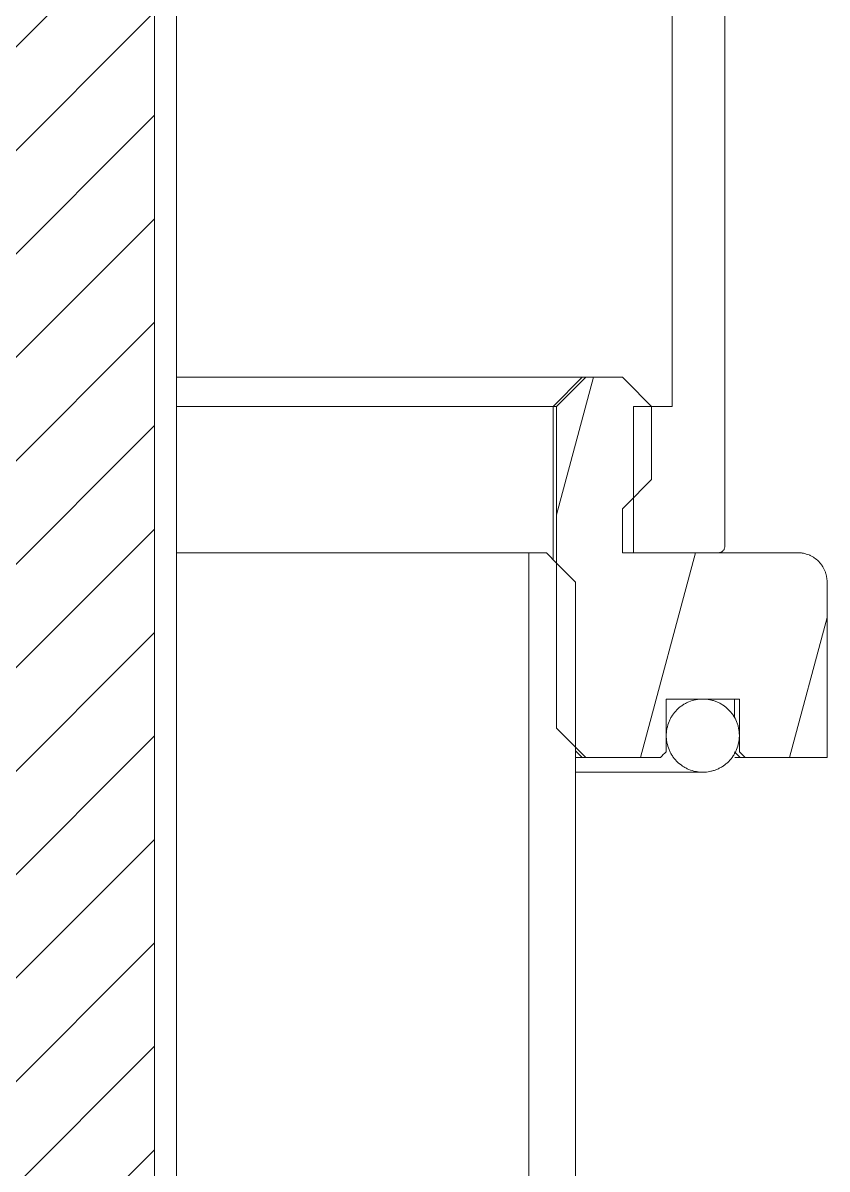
# Model space of a CAD drawing. Extents: x 13676 to 14719, y -16741 to -16132.
# Drawn here: x 13823.92 to 13851.42, y -16557.41 to -16518.24 of the extents above; entities that cross this region are included whole.
import ezdxf

# ---------------------------------------------------------------- set-up
doc = ezdxf.new("R2010")
doc.units = 0
doc.header["$MEASUREMENT"] = 0
doc.layers.get('0').update_dxf_attribs({"color": 3, "linetype": 'CONTINUOUS'})
doc.layers.add('5', color=2, linetype='CONTINUOUS', lineweight=9)

msp = doc.modelspace()

# ---------------------------------------------------------------- hatches: boundary and pattern name
at = {"linetype": 'Continuous', "lineweight": 13}
h = msp.add_hatch(dxfattribs=at)
h.set_pattern_fill('ANSI31', color=256, scale=1.55, angle=29.9848, style=0)
h.set_pattern_definition([(74.9848, (12987.316, -16967.696), (-4.753224, 1.274975), [])])
edge = h.paths.add_edge_path(flags=0)
edge.add_spline(control_points=[(13808.425, -16531.344), (13808.759, -16531.01), (13809.092, -16530.677), (13809.425, -16530.344)], knot_values=[0, 0, 0, 0, 1, 1, 1, 1], degree=3, periodic=0)
edge.add_line((13809.425, -16530.344), (13810.675, -16530.344))
edge.add_spline(control_points=[(13810.675, -16530.344), (13811.009, -16530.677), (13811.342, -16531.01), (13811.675, -16531.344)], knot_values=[0, 0, 0, 0, 1, 1, 1, 1], degree=3, periodic=0)
edge.add_line((13811.675, -16531.344), (13811.675, -16542.344))
edge.add_spline(control_points=[(13811.675, -16542.344), (13811.342, -16542.677), (13811.009, -16543.01), (13810.675, -16543.344)], knot_values=[0, 0, 0, 0, 1, 1, 1, 1], degree=3, periodic=0)
edge.add_line((13810.675, -16543.344), (13808.125, -16543.344))
edge.add_spline(control_points=[(13808.125, -16543.344), (13808.059, -16543.277), (13807.992, -16543.21), (13807.925, -16543.144)], knot_values=[0, 0, 0, 0, 1, 1, 1, 1], degree=3, periodic=0)
edge.add_line((13807.925, -16543.144), (13807.925, -16541.344))
edge.add_line((13807.925, -16541.344), (13805.425, -16541.344))
edge.add_line((13805.425, -16541.344), (13805.425, -16543.144))
edge.add_spline(control_points=[(13805.425, -16543.144), (13805.358, -16543.21), (13805.292, -16543.277), (13805.225, -16543.344)], knot_values=[0, 0, 0, 0, 1, 1, 1, 1], degree=3, periodic=0)
edge.add_line((13805.225, -16543.344), (13802.425, -16543.344))
edge.add_line((13802.425, -16543.344), (13802.425, -16537.344))
edge.add_spline(control_points=[(13802.425, -16537.344), (13802.425, -16537.311), (13802.427, -16537.262), (13802.433, -16537.213), (13802.438, -16537.181), (13802.441, -16537.164), (13802.457, -16537.084), (13802.476, -16537.021), (13802.514, -16536.931), (13802.528, -16536.901), (13802.551, -16536.858), (13802.559, -16536.843), (13802.576, -16536.815), (13802.585, -16536.801), (13802.63, -16536.733), (13802.671, -16536.683), (13802.729, -16536.625), (13802.741, -16536.614), (13802.766, -16536.592), (13802.778, -16536.581), (13802.816, -16536.55), (13802.842, -16536.53), (13802.924, -16536.476), (13802.981, -16536.445), (13803.057, -16536.413), (13803.073, -16536.408), (13803.104, -16536.396), (13803.119, -16536.391), (13803.166, -16536.377), (13803.229, -16536.361), (13803.294, -16536.352), (13803.359, -16536.345), (13803.392, -16536.344), (13803.425, -16536.344)], knot_values=[0, 0, 0, 0, 0.0625, 0.09375, 0.09375, 0.125, 0.125, 0.25, 0.25, 0.3125, 0.3125, 0.34375, 0.34375, 0.375, 0.375, 0.5, 0.5, 0.53125, 0.53125, 0.5625, 0.5625, 0.625, 0.625, 0.75, 0.75, 0.78125, 0.78125, 0.8125, 0.8125, 0.875, 0.9375, 0.9375, 1, 1, 1, 1], degree=3, periodic=0)
edge.add_line((13803.425, -16536.344), (13809.425, -16536.344))
edge.add_line((13809.425, -16536.344), (13809.425, -16534.844))
edge.add_spline(control_points=[(13809.425, -16534.844), (13809.092, -16534.51), (13808.759, -16534.177), (13808.425, -16533.844)], knot_values=[0, 0, 0, 0, 1, 1, 1, 1], degree=3, periodic=0)
edge.add_line((13808.425, -16533.844), (13808.425, -16531.344))
edge = h.paths.add_edge_path(flags=0)
edge.add_line((13848.424, -16543.144), (13848.424, -16541.344))
edge.add_line((13848.424, -16541.344), (13845.924, -16541.344))
edge.add_line((13845.924, -16541.344), (13845.924, -16543.144))
edge.add_spline(control_points=[(13845.924, -16543.144), (13845.857, -16543.21), (13845.791, -16543.277), (13845.724, -16543.344)], knot_values=[0, 0, 0, 0, 1, 1, 1, 1], degree=3, periodic=0)
edge.add_line((13845.724, -16543.344), (13843.174, -16543.344))
edge.add_spline(control_points=[(13843.174, -16543.344), (13842.841, -16543.01), (13842.507, -16542.677), (13842.174, -16542.344)], knot_values=[0, 0, 0, 0, 1, 1, 1, 1], degree=3, periodic=0)
edge.add_line((13842.174, -16542.344), (13842.174, -16531.344))
edge.add_spline(control_points=[(13842.174, -16531.344), (13842.507, -16531.01), (13842.841, -16530.677), (13843.174, -16530.344)], knot_values=[0, 0, 0, 0, 1, 1, 1, 1], degree=3, periodic=0)
edge.add_line((13843.174, -16530.344), (13844.424, -16530.344))
edge.add_spline(control_points=[(13844.424, -16530.344), (13844.757, -16530.677), (13845.091, -16531.01), (13845.424, -16531.344)], knot_values=[0, 0, 0, 0, 1, 1, 1, 1], degree=3, periodic=0)
edge.add_line((13845.424, -16531.344), (13845.424, -16533.844))
edge.add_spline(control_points=[(13845.424, -16533.844), (13845.091, -16534.177), (13844.757, -16534.51), (13844.424, -16534.844)], knot_values=[0, 0, 0, 0, 1, 1, 1, 1], degree=3, periodic=0)
edge.add_line((13844.424, -16534.844), (13844.424, -16536.344))
edge.add_line((13844.424, -16536.344), (13850.424, -16536.344))
edge.add_spline(control_points=[(13850.424, -16536.344), (13850.457, -16536.344), (13850.506, -16536.346), (13850.554, -16536.352), (13850.587, -16536.357), (13850.603, -16536.36), (13850.684, -16536.376), (13850.746, -16536.395), (13850.836, -16536.432), (13850.866, -16536.446), (13850.91, -16536.469), (13850.924, -16536.477), (13850.952, -16536.494), (13850.966, -16536.503), (13851.034, -16536.548), (13851.084, -16536.59), (13851.142, -16536.647), (13851.154, -16536.659), (13851.176, -16536.684), (13851.186, -16536.696), (13851.218, -16536.734), (13851.237, -16536.76), (13851.292, -16536.842), (13851.322, -16536.899), (13851.354, -16536.975), (13851.36, -16536.991), (13851.371, -16537.022), (13851.376, -16537.037), (13851.391, -16537.084), (13851.399, -16537.116), (13851.408, -16537.165), (13851.411, -16537.181), (13851.416, -16537.213), (13851.418, -16537.23), (13851.423, -16537.278), (13851.424, -16537.311), (13851.424, -16537.344)], knot_values=[0, 0, 0, 0, 0.0625, 0.09375, 0.09375, 0.125, 0.125, 0.25, 0.25, 0.3125, 0.3125, 0.34375, 0.34375, 0.375, 0.375, 0.5, 0.5, 0.53125, 0.53125, 0.5625, 0.5625, 0.625, 0.625, 0.75, 0.75, 0.78125, 0.78125, 0.8125, 0.8125, 0.875, 0.875, 0.90625, 0.90625, 0.9375, 0.9375, 1, 1, 1, 1], degree=3, periodic=0)
edge.add_line((13851.424, -16537.344), (13851.424, -16543.344))
edge.add_line((13851.424, -16543.344), (13848.624, -16543.344))
edge.add_spline(control_points=[(13848.624, -16543.344), (13848.557, -16543.277), (13848.491, -16543.21), (13848.424, -16543.144)], knot_values=[0, 0, 0, 0, 1, 1, 1, 1], degree=3, periodic=0)
at = {"layer": '5'}
h = msp.add_hatch(dxfattribs=at)
h.set_pattern_fill('ANSI31', color=10, scale=20)
h.set_pattern_definition([(45, (2654.681, -18.976), (-1.76776695, 1.76776695), [])])
edge = h.paths.add_edge_path()
edge.add_line((13805.925, -16408.144), (13757.925, -16408.144))
edge.add_line((13757.925, -16408.144), (13757.925, -16411.344))
edge.add_line((13757.925, -16411.344), (13758.925, -16411.344))
edge.add_arc((13758.925, -16413.344), 2, 10.6376, 90, ccw=False)
edge.add_line((13760.89, -16412.974), (13762.425, -16421.144))
edge.add_line((13762.425, -16421.144), (13761.424, -16421.144))
edge.add_line((13761.424, -16421.144), (13741.425, -16421.144))
edge.add_line((13741.425, -16421.144), (13741.425, -16426.344))
edge.add_line((13741.425, -16426.344), (13742.426, -16426.344))
edge.add_line((13742.426, -16426.344), (13745.85, -16426.344))
edge.add_line((13745.85, -16426.344), (13746.677, -16426.344))
edge.add_line((13746.677, -16426.344), (13748.177, -16426.344))
edge.add_line((13748.177, -16426.344), (13748.177, -16431.344))
edge.add_line((13748.177, -16431.344), (13746.677, -16431.344))
edge.add_line((13746.677, -16431.344), (13746.677, -16433.344))
edge.add_line((13746.677, -16433.344), (13746.176, -16433.344))
edge.add_line((13746.176, -16433.344), (13744.978, -16433.344))
edge.add_line((13744.978, -16433.344), (13744.978, -16443.344))
edge.add_line((13744.978, -16443.344), (13759.019, -16443.344))
edge.add_line((13759.019, -16443.344), (13759.019, -16433.344))
edge.add_line((13759.019, -16433.344), (13758.229, -16433.344))
edge.add_line((13758.229, -16433.344), (13757.673, -16433.344))
edge.add_line((13757.673, -16433.344), (13757.173, -16433.344))
edge.add_line((13757.173, -16433.344), (13757.173, -16431.344))
edge.add_line((13757.173, -16431.344), (13755.672, -16431.344))
edge.add_line((13755.672, -16431.344), (13755.672, -16426.344))
edge.add_line((13755.672, -16426.344), (13757.173, -16426.344))
edge.add_line((13757.173, -16426.344), (13757.923, -16426.344))
edge.add_line((13757.923, -16426.344), (13761.424, -16426.344))
edge.add_line((13761.424, -16426.344), (13762.425, -16426.344))
edge.add_arc((13762.425, -16428.344), 2, 0, 90, ccw=False)
edge.add_line((13764.425, -16428.344), (13764.425, -16431.037))
edge.add_spline(control_points=[(13764.425, -16431.037), (13765.421, -16430.955), (13766.917, -16430.847), (13768.414, -16430.762), (13769.413, -16430.711), (13769.912, -16430.688), (13771.411, -16430.626), (13772.41, -16430.595), (13774.41, -16430.554), (13775.41, -16430.543), (13776.41, -16430.543)], knot_values=[0, 0, 0, 0, 0.25, 0.375, 0.375, 0.5, 0.5, 0.75, 0.75, 1, 1, 1, 1], degree=3, periodic=0)
edge.add_spline(control_points=[(13791.925, -16430.543), (13786.753, -16430.543), (13781.581, -16430.543), (13776.41, -16430.543)], knot_values=[0, 0, 0, 0, 1, 1, 1, 1], degree=3, periodic=0)
edge.add_spline(control_points=[(13807.725, -16442.343), (13807.725, -16442.116), (13807.705, -16441.665), (13807.647, -16441.221), (13807.57, -16440.78), (13807.522, -16440.56), (13807.436, -16440.234), (13807.39, -16440.071), (13807.338, -16439.909), (13807.303, -16439.802), (13807.284, -16439.748), (13807.19, -16439.48), (13807.106, -16439.27), (13806.924, -16438.858), (13806.826, -16438.656), (13806.614, -16438.259), (13806.502, -16438.065), (13806.323, -16437.778), (13806.262, -16437.683), (13806.136, -16437.495), (13806.071, -16437.402), (13805.741, -16436.941), (13805.456, -16436.593), (13804.854, -16435.93), (13804.537, -16435.615), (13803.872, -16435.015), (13803.526, -16434.729), (13803.121, -16434.423), (13803.076, -16434.389), (13802.986, -16434.322), (13802.94, -16434.288), (13802.803, -16434.189), (13802.527, -16433.993), (13802.247, -16433.806), (13801.681, -16433.443), (13801.296, -16433.215), (13800.514, -16432.787), (13800.116, -16432.587), (13799.307, -16432.211), (13798.897, -16432.036), (13798.063, -16431.712), (13797.64, -16431.562), (13797.103, -16431.392), (13796.995, -16431.358), (13796.779, -16431.294), (13796.455, -16431.199), (13796.13, -16431.113), (13795.477, -16430.953), (13795.04, -16430.86), (13794.16, -16430.708), (13793.717, -16430.648), (13793.048, -16430.587), (13792.825, -16430.571), (13792.376, -16430.549), (13792.151, -16430.543), (13791.925, -16430.543)], knot_values=[0, 0, 0, 0, 0.03125, 0.0625, 0.0625, 0.09375, 0.09375, 0.109375, 0.117188, 0.117188, 0.125, 0.125, 0.15625, 0.15625, 0.1875, 0.1875, 0.21875, 0.21875, 0.234375, 0.234375, 0.25, 0.25, 0.3125, 0.3125, 0.375, 0.375, 0.4375, 0.4375, 0.445313, 0.445313, 0.453125, 0.453125, 0.46875, 0.5, 0.5, 0.5625, 0.5625, 0.625, 0.625, 0.6875, 0.6875, 0.75, 0.75, 0.765625, 0.765625, 0.78125, 0.8125, 0.8125, 0.875, 0.875, 0.9375, 0.9375, 0.96875, 0.96875, 1, 1, 1, 1], degree=3, periodic=0)
edge.add_line((13807.725, -16442.343), (13807.725, -16446.344))
edge.add_line((13807.725, -16446.344), (13809.325, -16446.344))
edge.add_line((13809.325, -16446.344), (13809.325, -16446.844))
edge.add_spline(control_points=[(13809.325, -16446.844), (13809.492, -16447.01), (13809.659, -16447.177), (13809.825, -16447.344)], knot_values=[0, 0, 0, 0, 1, 1, 1, 1], degree=3, periodic=0)
edge.add_line((13809.825, -16447.344), (13809.825, -16452.344))
edge.add_line((13809.825, -16452.344), (13818.425, -16452.344))
edge.add_line((13818.425, -16452.344), (13818.425, -16661.729))
edge.add_line((13818.425, -16661.729), (13828.425, -16661.729))
edge.add_line((13828.425, -16661.729), (13828.425, -16452.344))
edge.add_line((13828.425, -16452.344), (13844.024, -16452.344))
edge.add_line((13844.024, -16452.344), (13844.024, -16447.344))
edge.add_spline(control_points=[(13844.024, -16447.344), (13844.191, -16447.177), (13844.357, -16447.01), (13844.524, -16446.844)], knot_values=[0, 0, 0, 0, 1, 1, 1, 1], degree=3, periodic=0)
edge.add_line((13844.524, -16446.844), (13844.524, -16446.344))
edge.add_line((13844.524, -16446.344), (13846.124, -16446.344))
edge.add_line((13846.124, -16446.344), (13846.124, -16423.344))
edge.add_line((13846.124, -16423.344), (13805.925, -16423.344))
edge.add_line((13805.925, -16423.344), (13805.925, -16408.144))

# ---------------------------------------------------------------- linework, layer by layer
at = {"linetype": 'Continuous', "lineweight": 18}
for p, q in [((13847.924, -16407.344), (13847.924, -16536.131)), ((13846.124, -16531.344), (13846.124, -16455.344)), ((13829.175, -16619.49), (13829.175, -16476.547)), ((13829.174, -16530.344), (13843.047, -16530.344)), ((13843.174, -16530.344), (13843.047, -16530.344)), ((13843.174, -16530.344), (13844.424, -16530.344)), ((13829.174, -16531.344), (13842.055, -16531.344)), ((13842.174, -16531.344), (13842.055, -16531.344)), ((13842.174, -16542.344), (13842.174, -16531.344)), ((13844.799, -16536.344), (13844.799, -16531.344)), ((13844.799, -16531.344), (13846.124, -16531.344)), ((13845.424, -16531.344), (13845.424, -16533.844)), ((13844.424, -16534.844), (13844.424, -16536.344)), ((13829.174, -16536.344), (13841.224, -16536.344)), ((13841.224, -16591.344), (13841.224, -16536.344)), ((13841.224, -16536.344), (13841.824, -16536.344)), ((13844.424, -16536.344), (13850.424, -16536.344)), ((13847.712, -16536.344), (13844.799, -16536.344)), ((13842.824, -16537.344), (13842.824, -16588.644)), ((13851.424, -16537.344), (13851.424, -16543.344)), ((13847.174, -16541.344), (13845.924, -16541.344)), ((13845.924, -16541.344), (13845.924, -16543.144)), ((13848.424, -16541.344), (13847.175, -16541.344)), ((13848.424, -16543.144), (13848.424, -16541.344)), ((13843.047, -16543.344), (13842.824, -16543.344)), ((13843.047, -16543.344), (13843.174, -16543.344)), ((13845.724, -16543.344), (13843.174, -16543.344)), ((13848.454, -16543.344), (13848.269, -16543.344)), ((13848.454, -16543.344), (13848.624, -16543.344)), ((13851.424, -16543.344), (13848.624, -16543.344)), ((13842.824, -16543.844), (13847.175, -16543.844))]:
    msp.add_line(p, q, dxfattribs=at)
at = {"linetype": 'Continuous', "lineweight": 13}
for p, q in [((13843.047, -16530.344), (13842.055, -16531.344)), ((13842.055, -16536.575), (13842.055, -16531.344)), ((13848.256, -16541.344), (13848.256, -16542.003)), ((13842.824, -16543.119), (13843.047, -16543.344)), ((13848.454, -16543.344), (13848.256, -16543.144))]:
    msp.add_line(p, q, dxfattribs=at)
at = {"linetype": 'Continuous', "lineweight": 18}
for points in [[(13842.174, -16531.344), (13842.507, -16531.01), (13842.841, -16530.677), (13843.174, -16530.344)], [(13844.424, -16530.344), (13844.757, -16530.677), (13845.091, -16531.01), (13845.424, -16531.344)], [(13845.424, -16533.844), (13845.091, -16534.177), (13844.757, -16534.51), (13844.424, -16534.844)], [(13841.824, -16536.344), (13842.157, -16536.677), (13842.491, -16537.01), (13842.824, -16537.344)], [(13843.174, -16543.344), (13842.841, -16543.01), (13842.507, -16542.677), (13842.174, -16542.344)], [(13845.924, -16543.144), (13845.857, -16543.21), (13845.791, -16543.277), (13845.724, -16543.344)], [(13848.624, -16543.344), (13848.557, -16543.277), (13848.491, -16543.21), (13848.424, -16543.144)]]:
    msp.add_open_spline(points, degree=3, dxfattribs=at)
for points, knots in [([(13847.924, -16536.131), (13847.924, -16536.145), (13847.923, -16536.159), (13847.917, -16536.186), (13847.913, -16536.2), (13847.905, -16536.219), (13847.902, -16536.225), (13847.896, -16536.237), (13847.892, -16536.243), (13847.881, -16536.261), (13847.872, -16536.271), (13847.852, -16536.291), (13847.841, -16536.3), (13847.818, -16536.316), (13847.806, -16536.322), (13847.78, -16536.333), (13847.767, -16536.337), (13847.747, -16536.341), (13847.74, -16536.342), (13847.726, -16536.343), (13847.719, -16536.344), (13847.712, -16536.344)], [0, 0, 0, 0, 0.125, 0.125, 0.25, 0.25, 0.3125, 0.3125, 0.375, 0.375, 0.5, 0.5, 0.625, 0.625, 0.75, 0.75, 0.875, 0.875, 0.9375, 0.9375, 1, 1, 1, 1]), ([(13850.424, -16536.344), (13850.457, -16536.344), (13850.506, -16536.346), (13850.554, -16536.352), (13850.587, -16536.357), (13850.603, -16536.36), (13850.684, -16536.376), (13850.746, -16536.395), (13850.836, -16536.432), (13850.866, -16536.446), (13850.91, -16536.469), (13850.924, -16536.477), (13850.952, -16536.494), (13850.966, -16536.503), (13851.034, -16536.548), (13851.084, -16536.59), (13851.142, -16536.647), (13851.154, -16536.659), (13851.176, -16536.684), (13851.186, -16536.696), (13851.218, -16536.734), (13851.237, -16536.76), (13851.292, -16536.842), (13851.322, -16536.899), (13851.354, -16536.975), (13851.36, -16536.991), (13851.371, -16537.022), (13851.376, -16537.037), (13851.391, -16537.084), (13851.399, -16537.116), (13851.408, -16537.165), (13851.411, -16537.181), (13851.416, -16537.213), (13851.418, -16537.23), (13851.423, -16537.278), (13851.424, -16537.311), (13851.424, -16537.344)], [0, 0, 0, 0, 0.0625, 0.09375, 0.09375, 0.125, 0.125, 0.25, 0.25, 0.3125, 0.3125, 0.34375, 0.34375, 0.375, 0.375, 0.5, 0.5, 0.53125, 0.53125, 0.5625, 0.5625, 0.625, 0.625, 0.75, 0.75, 0.78125, 0.78125, 0.8125, 0.8125, 0.875, 0.875, 0.90625, 0.90625, 0.9375, 0.9375, 1, 1, 1, 1]), ([(13845.924, -16542.594), (13845.924, -16542.553), (13845.926, -16542.512), (13845.932, -16542.45), (13845.935, -16542.43), (13845.941, -16542.389), (13845.944, -16542.369), (13845.964, -16542.269), (13845.988, -16542.191), (13846.027, -16542.097), (13846.035, -16542.078), (13846.053, -16542.041), (13846.062, -16542.022), (13846.091, -16541.968), (13846.112, -16541.933), (13846.18, -16541.831), (13846.232, -16541.768), (13846.319, -16541.681), (13846.35, -16541.653), (13846.413, -16541.601), (13846.478, -16541.553), (13846.548, -16541.511), (13846.602, -16541.482), (13846.621, -16541.473), (13846.658, -16541.455), (13846.677, -16541.447), (13846.771, -16541.407), (13846.849, -16541.384), (13846.949, -16541.364), (13846.969, -16541.36), (13847.01, -16541.354), (13847.031, -16541.352), (13847.092, -16541.346), (13847.133, -16541.344), (13847.255, -16541.344), (13847.336, -16541.351), (13847.437, -16541.371), (13847.457, -16541.376), (13847.497, -16541.386), (13847.517, -16541.391), (13847.576, -16541.409), (13847.652, -16541.436), (13847.744, -16541.48), (13847.798, -16541.51), (13847.833, -16541.531), (13847.851, -16541.542), (13847.936, -16541.599), (13847.999, -16541.651), (13848.086, -16541.737), (13848.113, -16541.768), (13848.152, -16541.815), (13848.165, -16541.832), (13848.19, -16541.865), (13848.202, -16541.881), (13848.258, -16541.966), (13848.297, -16542.038), (13848.336, -16542.132), (13848.344, -16542.151), (13848.357, -16542.19), (13848.364, -16542.21), (13848.382, -16542.269), (13848.392, -16542.309), (13848.404, -16542.369), (13848.408, -16542.389), (13848.414, -16542.43), (13848.416, -16542.451), (13848.422, -16542.512), (13848.424, -16542.553), (13848.424, -16542.594)], [0, 0, 0, 0, 0.03125, 0.03125, 0.046875, 0.046875, 0.0625, 0.0625, 0.125, 0.125, 0.140625, 0.140625, 0.15625, 0.15625, 0.1875, 0.1875, 0.25, 0.25, 0.28125, 0.28125, 0.3125, 0.34375, 0.34375, 0.359375, 0.359375, 0.375, 0.375, 0.4375, 0.4375, 0.453125, 0.453125, 0.46875, 0.46875, 0.5, 0.5, 0.5625, 0.5625, 0.578125, 0.578125, 0.59375, 0.59375, 0.625, 0.65625, 0.671875, 0.671875, 0.6875, 0.6875, 0.75, 0.75, 0.78125, 0.78125, 0.796875, 0.796875, 0.8125, 0.8125, 0.875, 0.875, 0.890625, 0.890625, 0.90625, 0.90625, 0.9375, 0.9375, 0.953125, 0.953125, 0.96875, 0.96875, 1, 1, 1, 1]), ([(13848.424, -16542.594), (13848.424, -16542.634), (13848.422, -16542.675), (13848.416, -16542.736), (13848.414, -16542.757), (13848.408, -16542.798), (13848.404, -16542.818), (13848.384, -16542.918), (13848.36, -16542.996), (13848.321, -16543.09), (13848.313, -16543.109), (13848.295, -16543.146), (13848.286, -16543.165), (13848.257, -16543.219), (13848.236, -16543.254), (13848.168, -16543.356), (13848.117, -16543.419), (13848.044, -16543.492), (13848.029, -16543.506), (13847.998, -16543.534), (13847.983, -16543.547), (13847.935, -16543.586), (13847.902, -16543.611), (13847.851, -16543.645), (13847.833, -16543.656), (13847.798, -16543.677), (13847.78, -16543.687), (13847.726, -16543.716), (13847.652, -16543.751), (13847.556, -16543.785), (13847.497, -16543.801), (13847.457, -16543.811), (13847.437, -16543.816), (13847.336, -16543.836), (13847.255, -16543.844), (13847.133, -16543.844), (13847.092, -16543.842), (13847.031, -16543.835), (13847.01, -16543.833), (13846.969, -16543.827), (13846.949, -16543.823), (13846.849, -16543.803), (13846.771, -16543.78), (13846.677, -16543.741), (13846.658, -16543.732), (13846.621, -16543.715), (13846.602, -16543.705), (13846.548, -16543.676), (13846.513, -16543.655), (13846.412, -16543.587), (13846.348, -16543.536), (13846.261, -16543.448), (13846.233, -16543.418), (13846.182, -16543.355), (13846.133, -16543.289), (13846.091, -16543.219), (13846.062, -16543.165), (13846.053, -16543.147), (13846.035, -16543.109), (13846.027, -16543.091), (13845.988, -16542.996), (13845.964, -16542.918), (13845.944, -16542.818), (13845.941, -16542.798), (13845.935, -16542.757), (13845.932, -16542.737), (13845.926, -16542.675), (13845.924, -16542.634), (13845.924, -16542.594)], [0, 0, 0, 0, 0.03125, 0.03125, 0.046875, 0.046875, 0.0625, 0.0625, 0.125, 0.125, 0.140625, 0.140625, 0.15625, 0.15625, 0.1875, 0.1875, 0.25, 0.25, 0.265625, 0.265625, 0.28125, 0.28125, 0.3125, 0.3125, 0.328125, 0.328125, 0.34375, 0.34375, 0.375, 0.40625, 0.421875, 0.421875, 0.4375, 0.4375, 0.5, 0.5, 0.53125, 0.53125, 0.546875, 0.546875, 0.5625, 0.5625, 0.625, 0.625, 0.640625, 0.640625, 0.65625, 0.65625, 0.6875, 0.6875, 0.75, 0.75, 0.78125, 0.78125, 0.8125, 0.84375, 0.84375, 0.859375, 0.859375, 0.875, 0.875, 0.9375, 0.9375, 0.953125, 0.953125, 0.96875, 0.96875, 1, 1, 1, 1])]:
    msp.add_open_spline(points, degree=3, knots=knots, dxfattribs=at)
at = {"layer": '5', "color": 10}
msp.add_line((13828.425, -16661.729), (13828.425, -16452.344), dxfattribs=at)

doc.saveas('drawing.dxf')
